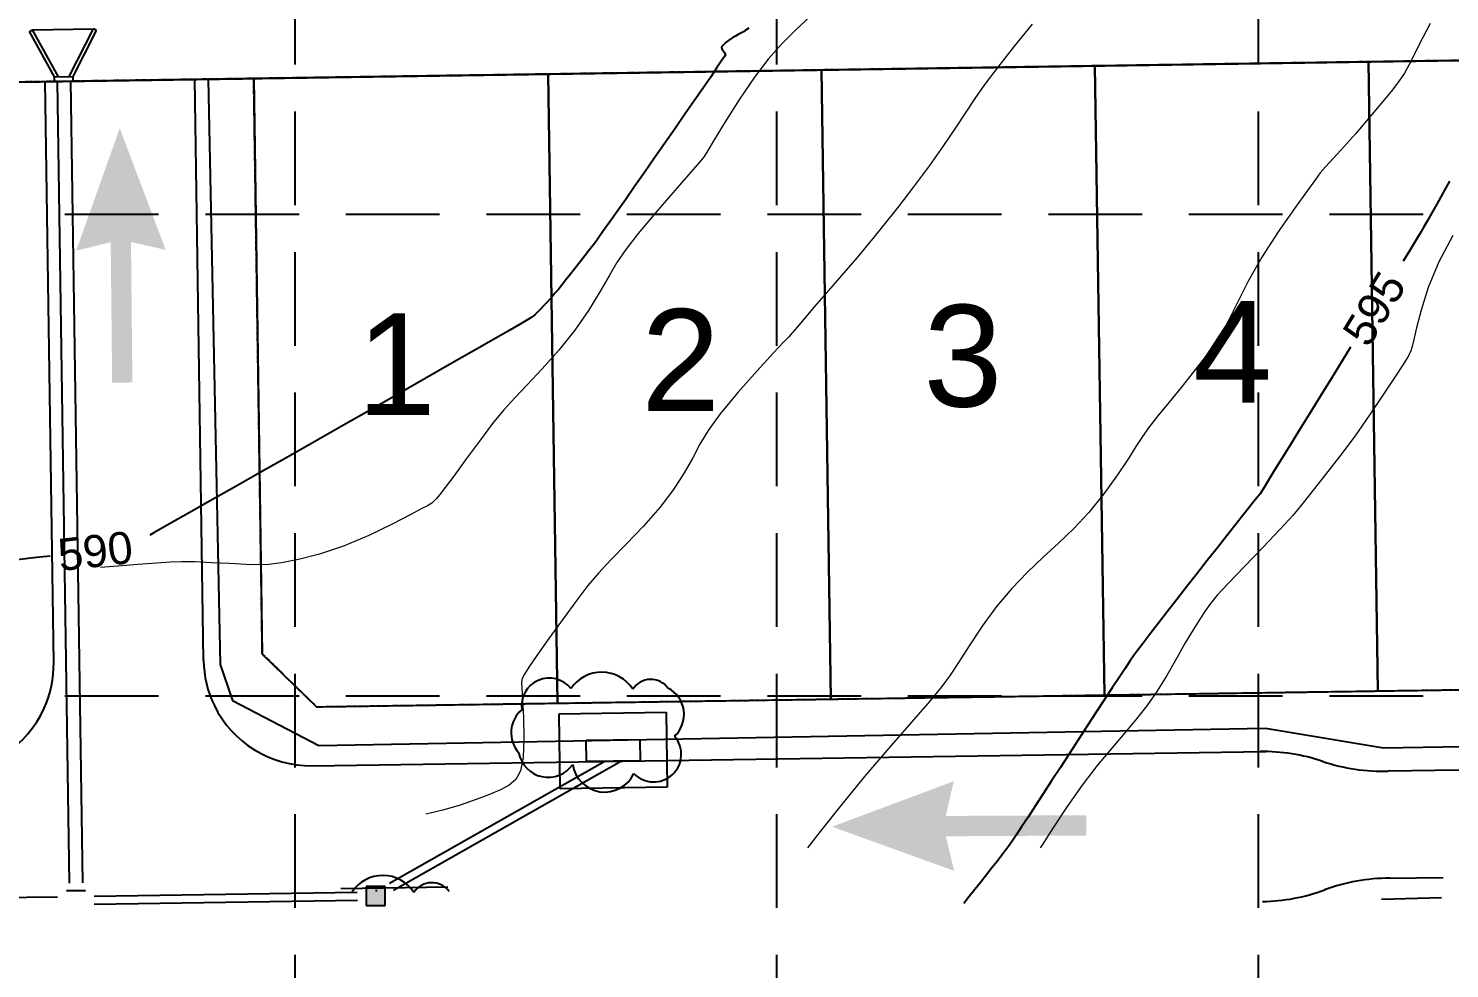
# Model space of a CAD drawing. Header units: inches. Extents: x 45655 to 51424, y 20024 to 23633.
# Drawn here: x 47949.4 to 48215, y 20517.2 to 20692.8 of the extents above; entities that cross this region are included whole.
import ezdxf
from ezdxf.enums import TextEntityAlignment as Align

# ---------------------------------------------------------------- set-up
doc = ezdxf.new("R2010")
doc.units = ezdxf.units.IN
doc.header["$MEASUREMENT"] = 0
for name, pattern in [('2148-1-1 FINAL PLAT$0$ROW05', [0.875, 0.625, -0.05, 0.05, -0.05, 0.05, -0.05]), ('HIDDEN', [0.375, 0.25, -0.125]), ('PHANTOM2', [1.25, 0.625, -0.125, 0.125, -0.125, 0.125, -0.125])]:
    doc.linetypes.add(name, pattern=pattern)
for name, color, linetype in [('2148-1-1 BASE$0$P-PAV-BOC', 4, 'Continuous'), ('2148-1-1 BASE$0$P-STORM-HEADWALL', 7, 'Continuous'), ('2148-1-1 BASE$0$P-STORM-INLET', 7, 'Continuous'), ('2148-1-1 BASE$0$P-STORM-PIPE', 1, 'Continuous'), ('2148-1-1 BASE$0$P-WATER-STUBOUT', 2, 'Continuous'), ('2148-1-1 BASE$0$XREF', 7, 'Continuous'), ('2148-1-1 Boundary Verification$0$X-BNDRY', 5, 'PHANTOM2'), ('2148-1-1 Boundary Verification$0$X-BNDRY-PHASE 1', 3, 'Continuous'), ('2148-1-1 FINAL PLAT$0$BPOLY', 20, 'Continuous'), ('2148-1-1 FINAL PLAT$0$P-PLAN-LOT LINE PH1', 1, 'Continuous'), ('2148-1-1 FINAL PLAT$0$P-PLAN-LOT NO-PH1', 1, 'Continuous'), ('2148-1-1 FINAL PLAT$0$P-PLAN-ROW-PH1', 7, '2148-1-1 FINAL PLAT$0$ROW05'), ('2148-1-1 TOPOGRAPHIC SURVEY$0$X-CONT-MJR', 14, 'Continuous'), ('EROSION BLANKET', 84, 'Continuous'), ('GRID', 254, 'HIDDEN'), ('INLET PROTECTION', 5, 'Continuous'), ('P-ERO-INLET PROTECTION', 5, 'Continuous'), ('P-ERO-SILT FENCE-PAVING', 6, 'Continuous'), ('P-FLOW ARROWS', 7, 'Continuous')]:
    doc.layers.add(name, color=color, linetype=linetype)
doc.layers.add('CTR', color=43, linetype='Continuous', lineweight=9)
doc.styles.get("Standard").update_dxf_attribs({"font": 'ARIAL.TTF'})

msp = doc.modelspace()

# ---------------------------------------------------------------- hatches: boundary and pattern name
at = {"layer": 'P-FLOW ARROWS'}
for points in [[(47965.08, 20626.65), (47964.81, 20652.88), (47958.36, 20651.3), (47966.5, 20674.17), (47975.08, 20651.46), (47968.6, 20652.92), (47968.86, 20626.69)], [(48147.09, 20542.08), (48120.86, 20541.93), (48122.41, 20535.48), (48099.58, 20543.72), (48122.33, 20552.2), (48120.84, 20545.73), (48147.07, 20545.87)]]:
    msp.add_hatch(color=7, dxfattribs=at).paths.add_polyline_path(points)

# ---------------------------------------------------------------- linework, layer by layer
at = {"color": 7}
for p, q in [((47960.09, 20531.72), (47956.55, 20531.72)), ((48012.55, 20532.55), (48012.55, 20529.01)), ((48016.08, 20532.55), (48012.55, 20532.55)), ((48016.08, 20529.01), (48016.08, 20532.55)), ((48012.55, 20529.01), (48016.08, 20529.01))]:
    msp.add_line(p, q, dxfattribs=at)
msp.add_solid([(48012.55, 20532.55), (48016.08, 20532.55), (48012.55, 20529.01), (48016.08, 20529.01)], dxfattribs=at)
at = {"layer": '2148-1-1 BASE$0$P-PAV-BOC', "color": 7}
for p, q in [((47954.16, 20574.39), (47952.54, 20682.88)), ((47982.16, 20574.81), (47980.54, 20683.3)), ((48002.45, 20555.11), (48180.62, 20557.76)), ((48313.48, 20555.74), (48203.49, 20554.1)), ((48203.79, 20534.1), (48213.79, 20534.25))]:
    msp.add_line(p, q, dxfattribs=at)
for centre, radius, start, end in [((47934.16, 20574.09), 20, 335.7027, 0.8533), ((48002.15, 20575.11), 20, 180.8533, 206.004), ((47934.16, 20574.09), 20, 270.8533, 335.7027), ((48002.15, 20575.11), 20, 206.004, 270.8533), ((48180.1, 20522.75), 35, 71.3808, 90.8533), ((48202.47, 20589.14), 35.06, 251.3892, 271.6815), ((48203.79, 20499.1), 35, 90, 110.3258), ((48179.48, 20564.75), 35, 270.8533, 290.3258)]:
    msp.add_arc(centre, radius, start, end, dxfattribs=at)
at = {"layer": '2148-1-1 BASE$0$P-STORM-HEADWALL', "color": 7}
for p, q in [((47949.62, 20692.25), (47950.21, 20692.57)), ((47954.28, 20683.79), (47949.62, 20692.25)), ((47950.21, 20692.57), (47961.59, 20692.74)), ((47955.03, 20683.8), (47950.21, 20692.57)), ((47957.03, 20683.83), (47961.59, 20692.74)), ((47957.78, 20683.84), (47962.18, 20692.43)), ((47962.18, 20692.43), (47961.59, 20692.74)), ((47954.28, 20683.79), (47957.78, 20683.84)), ((47954.29, 20682.91), (47954.28, 20683.79)), ((47954.29, 20682.91), (47957.79, 20682.96)), ((47957.79, 20682.96), (47957.78, 20683.84))]:
    msp.add_line(p, q, dxfattribs=at)
at = {"layer": '2148-1-1 BASE$0$P-STORM-INLET', "color": 7}
for p, q in [((48053.65, 20559.88), (48063.65, 20560.02)), ((48053.73, 20555.87), (48053.65, 20559.88)), ((48063.65, 20560.02), (48063.71, 20556.02)), ((48063.71, 20556.02), (48053.73, 20555.87))]:
    msp.add_line(p, q, dxfattribs=at)
at = {"layer": '2148-1-1 BASE$0$P-STORM-PIPE', "color": 7}
for p, q in [((47954.79, 20682.91), (47957.02, 20533.2)), ((47957.29, 20682.95), (47959.52, 20533.24)), ((48057.16, 20555.92), (48016.92, 20533.12)), ((48060.28, 20555.97), (48017.66, 20531.82)), ((47961.73, 20530.75), (48010.89, 20531.48)), ((48014.3, 20531.78), (48014.57, 20531.79)), ((47903.63, 20529.88), (47954.89, 20530.65)), ((47961.75, 20529.25), (48010.91, 20529.98))]:
    msp.add_line(p, q, dxfattribs=at)
at = {"layer": '2148-1-1 BASE$0$P-WATER-STUBOUT', "color": 7}
msp.add_line((47975.54, 20683.22), (47981.54, 20683.31), dxfattribs=at)
at = {"layer": '2148-1-1 BASE$0$XREF', "color": 7}
msp.add_line((47964.54, 20683.05), (47966.54, 20683.09), dxfattribs=at)
at = {"layer": '2148-1-1 Boundary Verification$0$X-BNDRY', "color": 7}
msp.add_line((47485.74, 20675.93), (50060.21, 20714.52), dxfattribs=at)
at = {"layer": '2148-1-1 Boundary Verification$0$X-BNDRY-PHASE 1', "color": 7}
msp.add_line((47496.16, 20676.08), (49384.49, 20704.21), dxfattribs=at)
at = {"layer": '2148-1-1 FINAL PLAT$0$BPOLY', "color": 7}
for p, q in [((48148.72, 20685.8), (48097.63, 20685.04)), ((48199.82, 20686.56), (48148.72, 20685.8)), ((48150.47, 20568.31), (48148.72, 20685.8)), ((48148.72, 20685.8), (48150.47, 20568.31)), ((48250.91, 20687.32), (48199.82, 20686.56)), ((48201.57, 20569.08), (48199.82, 20686.56)), ((48199.82, 20686.56), (48201.57, 20569.08)), ((48046.53, 20684.28), (47991.54, 20683.46)), ((47991.54, 20683.46), (47993.14, 20575.97)), ((48097.63, 20685.04), (48046.53, 20684.28)), ((48048.28, 20566.79), (48046.53, 20684.28)), ((48046.53, 20684.28), (48048.28, 20566.79)), ((48099.38, 20567.55), (48097.63, 20685.04)), ((48097.63, 20685.04), (48099.38, 20567.55)), ((47993.14, 20575.97), (48003.29, 20566.12)), ((48150.47, 20568.31), (48201.57, 20569.08)), ((48201.57, 20569.08), (48252.66, 20569.84)), ((48003.29, 20566.12), (48048.28, 20566.79)), ((48048.28, 20566.79), (48099.38, 20567.55)), ((48099.38, 20567.55), (48150.47, 20568.31))]:
    msp.add_line(p, q, dxfattribs=at)
at = {"layer": '2148-1-1 FINAL PLAT$0$P-PLAN-LOT LINE PH1', "color": 7}
for p, q in [((48150.47, 20568.31), (48148.72, 20685.8)), ((48201.57, 20569.08), (48199.82, 20686.56)), ((48048.28, 20566.79), (48046.53, 20684.28)), ((48099.38, 20567.55), (48097.63, 20685.04))]:
    msp.add_line(p, q, dxfattribs=at)
at = {"layer": '2148-1-1 FINAL PLAT$0$P-PLAN-ROW-PH1', "color": 7}
for p, q in [((47941.55, 20682.72), (47991.54, 20683.46)), ((47993.14, 20575.97), (47991.54, 20683.46)), ((48003.29, 20566.12), (48757.5, 20577.36)), ((47993.14, 20575.97), (48003.29, 20566.12))]:
    msp.add_line(p, q, dxfattribs=at)
at = {"layer": '2148-1-1 TOPOGRAPHIC SURVEY$0$X-CONT-MJR', "color": 7}
for p, q in [((48080.66, 20690.87, 590), (48080.26, 20690.58, 590)), ((48082.06, 20691.66, 590), (48081.54, 20691.39, 590)), ((48083.04, 20692.2, 590), (48082.57, 20691.93, 590)), ((48078.98, 20689.07, 590), (48079.08, 20688.87, 590)), ((48079.15, 20689.59, 590), (48079.02, 20689.41, 590)), ((48079.08, 20688.87, 590), (48079.3, 20688.58, 590)), ((48079.82, 20690.23, 590), (48079.41, 20689.86, 590)), ((48080.26, 20690.58, 590), (48079.82, 20690.23, 590)), ((48075.45, 20681.61, 590), (48073.85, 20679.31, 590)), ((48073.85, 20679.31, 590), (48072.11, 20676.79, 590)), ((48213.73, 20662.02, 595), (48212.6, 20659.99, 595)), ((48060.98, 20660.83, 590), (48059.41, 20658.6, 590)), ((48059.41, 20658.6, 590), (48058.04, 20656.66, 590)), ((48210.8, 20656.8, 595), (48210.19, 20655.73, 595)), ((48211.62, 20658.23, 595), (48210.8, 20656.8, 595)), ((48056.91, 20655.06, 590), (48056.07, 20653.88, 590)), ((48055.56, 20653.17, 590), (48054.94, 20652.35, 590)), ((48053.39, 20650.33, 590), (48052.51, 20649.2, 590)), ((48050.72, 20646.93, 590), (48049.86, 20645.85, 590)), ((48048.39, 20644.02, 590), (48047.82, 20643.34, 590)), ((48041.3, 20637.58, 590), (48038.96, 20636.23, 590)), ((48043.52, 20638.91, 590), (48042.85, 20638.5, 590)), ((48044.1, 20639.39, 590), (48043.52, 20638.91, 590)), ((48044.69, 20639.93, 590), (48044.1, 20639.39, 590)), ((48023.57, 20627.41, 590), (48018.69, 20624.63, 590)), ((48013.58, 20621.72, 590), (48008.33, 20618.73, 590)), ((48188.8, 20620.85, 595), (48186.93, 20617.82, 595)), ((48008.33, 20618.73, 590), (48003.05, 20615.73, 590)), ((48183.63, 20612.47, 595), (48182.27, 20610.28, 595)), ((48179.45, 20605.75, 595), (48179.31, 20605.59, 595)), ((48178.39, 20604.43, 595), (48177.48, 20603.29, 595)), ((48179.19, 20605.44, 595), (48178.97, 20605.17, 595)), ((48179.31, 20605.59, 595), (48179.19, 20605.44, 595)), ((47979.34, 20602.27, 590), (47975.8, 20600.26, 590)), ((47972.87, 20598.6, 590), (47972.1, 20598.16, 590)), ((47950.96, 20593.98, 590), (47947.33, 20593.57, 590)), ((48165.9, 20588.57, 595), (48164.03, 20586.16, 595)), ((48162.23, 20583.85, 595), (48160.55, 20581.69, 595)), ((48159.03, 20579.73, 595), (48157.73, 20578.02, 595)), ((48155.24, 20574.63, 595), (48154.33, 20573.28, 595)), ((48147.33, 20562.61, 595), (48145.65, 20560.03, 595)), ((48142.27, 20554.81, 595), (48140.62, 20552.27, 595)), ((48134.01, 20542.17, 595), (48133.23, 20541, 595)), ((48130.43, 20537.24, 595), (48129.47, 20536.01, 595)), ((48126.3, 20532, 595), (48125.23, 20530.66, 595)), ((48127.38, 20533.36, 595), (48126.3, 20532, 595))]:
    msp.add_line(p, q, dxfattribs=at)
at = {"layer": '2148-1-1 TOPOGRAPHIC SURVEY$0$X-CONT-MJR', "color": 7, "extrusion": (-0.540348, 0.841442, 0)}
msp.add_line((48081.06, 20691.13, 590), (48080.66, 20690.87, 590), dxfattribs=at)
at = {"layer": '2148-1-1 TOPOGRAPHIC SURVEY$0$X-CONT-MJR', "color": 7, "extrusion": (0.478444, -0.878118, 0)}
msp.add_line((48081.54, 20691.39, 590), (48081.06, 20691.13, 590), dxfattribs=at)
at = {"layer": '2148-1-1 TOPOGRAPHIC SURVEY$0$X-CONT-MJR', "color": 7, "extrusion": (0.464736, -0.885449, 0)}
msp.add_line((48082.57, 20691.93, 590), (48082.06, 20691.66, 590), dxfattribs=at)
at = {"layer": '2148-1-1 TOPOGRAPHIC SURVEY$0$X-CONT-MJR', "color": 7, "extrusion": (0.559213, -0.829024, 0)}
msp.add_line((48083.38, 20692.43, 590), (48083.04, 20692.2, 590), dxfattribs=at)
at = {"layer": '2148-1-1 TOPOGRAPHIC SURVEY$0$X-CONT-MJR', "color": 7, "extrusion": (0.568636, -0.822589, 0)}
msp.add_line((48084.03, 20692.88, 590), (48083.38, 20692.43, 590), dxfattribs=at)
at = {"layer": '2148-1-1 TOPOGRAPHIC SURVEY$0$X-CONT-MJR', "color": 7, "extrusion": (0.968133, -0.250436, 0)}
msp.add_line((48078.96, 20689.3, 590), (48078.95, 20689.26, 590), dxfattribs=at)
at = {"layer": '2148-1-1 TOPOGRAPHIC SURVEY$0$X-CONT-MJR', "color": 7, "extrusion": (0.998529, -0.054215, 0)}
msp.add_line((48078.95, 20689.26, 590), (48078.95, 20689.2, 590), dxfattribs=at)
at = {"layer": '2148-1-1 TOPOGRAPHIC SURVEY$0$X-CONT-MJR', "color": 7, "extrusion": (0.976135, 0.217163, 0)}
msp.add_line((48078.95, 20689.2, 590), (48078.98, 20689.07, 590), dxfattribs=at)
at = {"layer": '2148-1-1 TOPOGRAPHIC SURVEY$0$X-CONT-MJR', "color": 7, "extrusion": (0.901179, -0.433447, 0)}
msp.add_line((48079.02, 20689.41, 590), (48078.96, 20689.3, 590), dxfattribs=at)
at = {"layer": '2148-1-1 TOPOGRAPHIC SURVEY$0$X-CONT-MJR', "color": 7, "extrusion": (0.720823, -0.69312, 0)}
msp.add_line((48079.41, 20689.86, 590), (48079.15, 20689.59, 590), dxfattribs=at)
at = {"layer": '2148-1-1 TOPOGRAPHIC SURVEY$0$X-CONT-MJR', "color": 7, "extrusion": (0.810423, 0.585845, 0)}
msp.add_line((48079.3, 20688.58, 590), (48079.56, 20688.22, 590), dxfattribs=at)
at = {"layer": '2148-1-1 TOPOGRAPHIC SURVEY$0$X-CONT-MJR', "color": 7, "extrusion": (0.949733, 0.313061, 0)}
msp.add_line((48079.56, 20688.22, 590), (48079.67, 20687.88, 590), dxfattribs=at)
at = {"layer": '2148-1-1 TOPOGRAPHIC SURVEY$0$X-CONT-MJR', "color": 7, "extrusion": (0.82588, -0.563846, 0)}
msp.add_line((48078.01, 20685.36, 590), (48076.85, 20683.65, 590), dxfattribs=at)
at = {"layer": '2148-1-1 TOPOGRAPHIC SURVEY$0$X-CONT-MJR', "color": 7, "extrusion": (0.829009, -0.559235, 0)}
msp.add_line((48078.9, 20686.67, 590), (48078.01, 20685.36, 590), dxfattribs=at)
at = {"layer": '2148-1-1 TOPOGRAPHIC SURVEY$0$X-CONT-MJR', "color": 7, "extrusion": (0.835932, -0.548833, 0)}
msp.add_line((48079.47, 20687.54, 590), (48078.9, 20686.67, 590), dxfattribs=at)
at = {"layer": '2148-1-1 TOPOGRAPHIC SURVEY$0$X-CONT-MJR', "color": 7, "extrusion": (0.864972, -0.501819, 0)}
msp.add_line((48079.67, 20687.88, 590), (48079.47, 20687.54, 590), dxfattribs=at)
at = {"layer": '2148-1-1 TOPOGRAPHIC SURVEY$0$X-CONT-MJR', "color": 7, "extrusion": (0.824076, -0.56648, 0)}
msp.add_line((48076.85, 20683.65, 590), (48075.45, 20681.61, 590), dxfattribs=at)
at = {"layer": '2148-1-1 TOPOGRAPHIC SURVEY$0$X-CONT-MJR', "color": 7, "extrusion": (0.82134, -0.570438, 0)}
msp.add_line((48072.11, 20676.79, 590), (48070.27, 20674.13, 590), dxfattribs=at)
at = {"layer": '2148-1-1 TOPOGRAPHIC SURVEY$0$X-CONT-MJR', "color": 7, "extrusion": (0.82078, -0.571245, 0)}
msp.add_line((48070.27, 20674.13, 590), (48068.36, 20671.39, 590), dxfattribs=at)
at = {"layer": '2148-1-1 TOPOGRAPHIC SURVEY$0$X-CONT-MJR', "color": 7, "extrusion": (0.820286, -0.571954, 0)}
msp.add_line((48068.36, 20671.39, 590), (48066.43, 20668.63, 590), dxfattribs=at)
at = {"layer": '2148-1-1 TOPOGRAPHIC SURVEY$0$X-CONT-MJR', "color": 7, "extrusion": (0.819824, -0.572616, 0)}
msp.add_line((48066.43, 20668.63, 590), (48064.53, 20665.91, 590), dxfattribs=at)
at = {"layer": '2148-1-1 TOPOGRAPHIC SURVEY$0$X-CONT-MJR', "color": 7, "extrusion": (0.819362, -0.573277, 0)}
msp.add_line((48064.53, 20665.91, 590), (48062.7, 20663.29, 590), dxfattribs=at)
at = {"layer": '2148-1-1 TOPOGRAPHIC SURVEY$0$X-CONT-MJR', "color": 7, "extrusion": (0.874322, -0.485346, 0)}
msp.add_line((48214.97, 20664.26, 595), (48213.73, 20662.02, 595), dxfattribs=at)
at = {"layer": '2148-1-1 TOPOGRAPHIC SURVEY$0$X-CONT-MJR', "color": 7, "extrusion": (0.818866, -0.573985, 0)}
msp.add_line((48062.7, 20663.29, 590), (48060.98, 20660.83, 590), dxfattribs=at)
at = {"layer": '2148-1-1 TOPOGRAPHIC SURVEY$0$X-CONT-MJR', "color": 7, "extrusion": (0.872367, -0.488852, 0)}
msp.add_line((48212.6, 20659.99, 595), (48211.62, 20658.23, 595), dxfattribs=at)
at = {"layer": '2148-1-1 TOPOGRAPHIC SURVEY$0$X-CONT-MJR', "color": 7, "extrusion": (0.816449, -0.577417, 0)}
msp.add_line((48058.04, 20656.66, 590), (48056.91, 20655.06, 590), dxfattribs=at)
at = {"layer": '2148-1-1 TOPOGRAPHIC SURVEY$0$X-CONT-MJR', "color": 7, "extrusion": (0.809878, -0.586599, 0)}
msp.add_line((48056.07, 20653.88, 590), (48055.56, 20653.17, 590), dxfattribs=at)
at = {"layer": '2148-1-1 TOPOGRAPHIC SURVEY$0$X-CONT-MJR', "color": 7, "extrusion": (0.856102, -0.516807, 0)}
msp.add_line((48209.62, 20654.77, 595), (48208.75, 20653.33, 595), dxfattribs=at)
at = {"layer": '2148-1-1 TOPOGRAPHIC SURVEY$0$X-CONT-MJR', "color": 7, "extrusion": (0.85961, -0.51095, 0)}
msp.add_line((48210.19, 20655.73, 595), (48209.62, 20654.77, 595), dxfattribs=at)
at = {"layer": '2148-1-1 TOPOGRAPHIC SURVEY$0$X-CONT-MJR', "color": 7, "extrusion": (0.791471, -0.611206, 0)}
msp.add_line((48054.21, 20651.39, 590), (48053.39, 20650.33, 590), dxfattribs=at)
at = {"layer": '2148-1-1 TOPOGRAPHIC SURVEY$0$X-CONT-MJR', "color": 7, "extrusion": (0.794893, -0.606749, 0)}
msp.add_line((48054.94, 20652.35, 590), (48054.21, 20651.39, 590), dxfattribs=at)
at = {"layer": '2148-1-1 TOPOGRAPHIC SURVEY$0$X-CONT-MJR', "color": 7, "extrusion": (0.853551, -0.521009, 0)}
msp.add_line((48207.61, 20651.45, 595), (48206.33, 20649.36, 595), dxfattribs=at)
at = {"layer": '2148-1-1 TOPOGRAPHIC SURVEY$0$X-CONT-MJR', "color": 7, "extrusion": (0.854484, -0.519478, 0)}
msp.add_line((48208.75, 20653.33, 595), (48207.61, 20651.45, 595), dxfattribs=at)
at = {"layer": '2148-1-1 TOPOGRAPHIC SURVEY$0$X-CONT-MJR', "color": 7, "extrusion": (0.786578, -0.61749, 0)}
msp.add_line((48052.51, 20649.2, 590), (48051.61, 20648.06, 590), dxfattribs=at)
at = {"layer": '2148-1-1 TOPOGRAPHIC SURVEY$0$X-CONT-MJR', "color": 7, "extrusion": (0.779675, -0.626184, 0)}
msp.add_line((48049.86, 20645.85, 590), (48049.08, 20644.87, 590), dxfattribs=at)
at = {"layer": '2148-1-1 TOPOGRAPHIC SURVEY$0$X-CONT-MJR', "color": 7, "extrusion": (0.784459, -0.620181, 0)}
msp.add_line((48051.61, 20648.06, 590), (48050.72, 20646.93, 590), dxfattribs=at)
at = {"layer": '2148-1-1 TOPOGRAPHIC SURVEY$0$X-CONT-MJR', "color": 7, "extrusion": (0.749806, -0.661657, 0)}
msp.add_line((48047.42, 20642.87, 590), (48046.92, 20642.3, 590), dxfattribs=at)
at = {"layer": '2148-1-1 TOPOGRAPHIC SURVEY$0$X-CONT-MJR', "color": 7, "extrusion": (0.760441, -0.649407, 0)}
msp.add_line((48047.82, 20643.34, 590), (48047.42, 20642.87, 590), dxfattribs=at)
at = {"layer": '2148-1-1 TOPOGRAPHIC SURVEY$0$X-CONT-MJR', "color": 7, "extrusion": (0.776266, -0.630405, 0)}
msp.add_line((48049.08, 20644.87, 590), (48048.39, 20644.02, 590), dxfattribs=at)
at = {"layer": '2148-1-1 TOPOGRAPHIC SURVEY$0$X-CONT-MJR', "color": 7, "extrusion": (0.704271, -0.709932, 0)}
msp.add_line((48045.26, 20640.5, 590), (48044.69, 20639.93, 590), dxfattribs=at)
at = {"layer": '2148-1-1 TOPOGRAPHIC SURVEY$0$X-CONT-MJR', "color": 7, "extrusion": (0.724528, -0.689245, 0)}
msp.add_line((48045.83, 20641.1, 590), (48045.26, 20640.5, 590), dxfattribs=at)
at = {"layer": '2148-1-1 TOPOGRAPHIC SURVEY$0$X-CONT-MJR', "color": 7, "extrusion": (0.738311, -0.674461, 0)}
msp.add_line((48046.39, 20641.7, 590), (48045.83, 20641.1, 590), dxfattribs=at)
at = {"layer": '2148-1-1 TOPOGRAPHIC SURVEY$0$X-CONT-MJR', "color": 7, "extrusion": (0.74664, -0.665229, 0)}
msp.add_line((48046.92, 20642.3, 590), (48046.39, 20641.7, 590), dxfattribs=at)
at = {"layer": '2148-1-1 TOPOGRAPHIC SURVEY$0$X-CONT-MJR', "color": 7, "extrusion": (0.507229, -0.861811, 0)}
msp.add_line((48042.85, 20638.5, 590), (48041.3, 20637.58, 590), dxfattribs=at)
at = {"layer": '2148-1-1 TOPOGRAPHIC SURVEY$0$X-CONT-MJR', "color": 7, "extrusion": (0.498947, -0.866633, 0)}
msp.add_line((48038.96, 20636.23, 590), (48035.92, 20634.48, 590), dxfattribs=at)
at = {"layer": '2148-1-1 TOPOGRAPHIC SURVEY$0$X-CONT-MJR', "color": 7, "extrusion": (0.496457, -0.868061, 0)}
msp.add_line((48032.28, 20632.39, 590), (48028.13, 20630.02, 590), dxfattribs=at)
at = {"layer": '2148-1-1 TOPOGRAPHIC SURVEY$0$X-CONT-MJR', "color": 7, "extrusion": (0.497438, -0.867499, 0)}
msp.add_line((48035.92, 20634.48, 590), (48032.28, 20632.39, 590), dxfattribs=at)
at = {"layer": '2148-1-1 TOPOGRAPHIC SURVEY$0$X-CONT-MJR', "color": 7, "extrusion": (0.851583, -0.52422, 0)}
msp.add_line((48196.45, 20633.26, 595), (48194.9, 20630.75, 595), dxfattribs=at)
at = {"layer": '2148-1-1 TOPOGRAPHIC SURVEY$0$X-CONT-MJR', "color": 7, "extrusion": (0.495768, -0.868455, 0)}
msp.add_line((48028.13, 20630.02, 590), (48023.57, 20627.41, 590), dxfattribs=at)
at = {"layer": '2148-1-1 TOPOGRAPHIC SURVEY$0$X-CONT-MJR', "color": 7, "extrusion": (0.851443, -0.524448, 0)}
msp.add_line((48194.9, 20630.75, 595), (48192.82, 20627.37, 595), dxfattribs=at)
at = {"layer": '2148-1-1 TOPOGRAPHIC SURVEY$0$X-CONT-MJR', "color": 7, "extrusion": (0.85132, -0.524646, 0)}
msp.add_line((48192.82, 20627.37, 595), (48190.78, 20624.06, 595), dxfattribs=at)
at = {"layer": '2148-1-1 TOPOGRAPHIC SURVEY$0$X-CONT-MJR', "color": 7, "extrusion": (0.494864, -0.86897, 0)}
msp.add_line((48018.69, 20624.63, 590), (48013.58, 20621.72, 590), dxfattribs=at)
at = {"layer": '2148-1-1 TOPOGRAPHIC SURVEY$0$X-CONT-MJR', "color": 7, "extrusion": (0.851211, -0.524823, 0)}
msp.add_line((48190.78, 20624.06, 595), (48188.8, 20620.85, 595), dxfattribs=at)
at = {"layer": '2148-1-1 TOPOGRAPHIC SURVEY$0$X-CONT-MJR', "color": 7, "extrusion": (0.851013, -0.525145, 0)}
msp.add_line((48186.93, 20617.82, 595), (48185.2, 20615.01, 595), dxfattribs=at)
at = {"layer": '2148-1-1 TOPOGRAPHIC SURVEY$0$X-CONT-MJR', "color": 7, "extrusion": (0.494085, -0.869413, 0)}
msp.add_line((48003.05, 20615.73, 590), (47997.82, 20612.76, 590), dxfattribs=at)
at = {"layer": '2148-1-1 TOPOGRAPHIC SURVEY$0$X-CONT-MJR', "color": 7, "extrusion": (0.850914, -0.525304, 0)}
msp.add_line((48185.2, 20615.01, 595), (48183.63, 20612.47, 595), dxfattribs=at)
at = {"layer": '2148-1-1 TOPOGRAPHIC SURVEY$0$X-CONT-MJR', "color": 7, "extrusion": (0.493907, -0.869515, 0)}
msp.add_line((47997.82, 20612.76, 590), (47992.75, 20609.88, 590), dxfattribs=at)
at = {"layer": '2148-1-1 TOPOGRAPHIC SURVEY$0$X-CONT-MJR', "color": 7, "extrusion": (-0.493754, 0.869601, 0)}
msp.add_line((47992.75, 20609.88, 590), (47987.91, 20607.13, 590), dxfattribs=at)
at = {"layer": '2148-1-1 TOPOGRAPHIC SURVEY$0$X-CONT-MJR', "color": 7, "extrusion": (0.850483, -0.526003, 0)}
msp.add_line((48181.16, 20608.47, 595), (48180.31, 20607.1, 595), dxfattribs=at)
at = {"layer": '2148-1-1 TOPOGRAPHIC SURVEY$0$X-CONT-MJR', "color": 7, "extrusion": (0.850675, -0.525692, 0)}
msp.add_line((48182.27, 20610.28, 595), (48181.16, 20608.47, 595), dxfattribs=at)
at = {"layer": '2148-1-1 TOPOGRAPHIC SURVEY$0$X-CONT-MJR', "color": 7, "extrusion": (0.493622, -0.869677, 0)}
msp.add_line((47987.91, 20607.13, 590), (47983.41, 20604.58, 590), dxfattribs=at)
at = {"layer": '2148-1-1 TOPOGRAPHIC SURVEY$0$X-CONT-MJR', "color": 7, "extrusion": (0.788256, -0.615347, 0)}
msp.add_line((48179.57, 20605.91, 595), (48179.45, 20605.75, 595), dxfattribs=at)
at = {"layer": '2148-1-1 TOPOGRAPHIC SURVEY$0$X-CONT-MJR', "color": 7, "extrusion": (0.848436, -0.529298, 0)}
msp.add_line((48179.77, 20606.23, 595), (48179.57, 20605.91, 595), dxfattribs=at)
at = {"layer": '2148-1-1 TOPOGRAPHIC SURVEY$0$X-CONT-MJR', "color": 7, "extrusion": (0.850101, -0.52662, 0)}
msp.add_line((48180.31, 20607.1, 595), (48179.77, 20606.23, 595), dxfattribs=at)
at = {"layer": '2148-1-1 TOPOGRAPHIC SURVEY$0$X-CONT-MJR', "color": 7, "extrusion": (0.493506, -0.869742, 0)}
msp.add_line((47983.41, 20604.58, 590), (47979.34, 20602.27, 590), dxfattribs=at)
at = {"layer": '2148-1-1 TOPOGRAPHIC SURVEY$0$X-CONT-MJR', "color": 7, "extrusion": (0.784822, -0.619721, 0)}
msp.add_line((48177.48, 20603.29, 595), (48176.3, 20601.79, 595), dxfattribs=at)
at = {"layer": '2148-1-1 TOPOGRAPHIC SURVEY$0$X-CONT-MJR', "color": 7, "extrusion": (0.784337, -0.620336, 0)}
msp.add_line((48178.97, 20605.17, 595), (48178.39, 20604.43, 595), dxfattribs=at)
at = {"layer": '2148-1-1 TOPOGRAPHIC SURVEY$0$X-CONT-MJR', "color": 7, "extrusion": (0.785087, -0.619385, 0)}
msp.add_line((48176.3, 20601.79, 595), (48174.89, 20600.01, 595), dxfattribs=at)
at = {"layer": '2148-1-1 TOPOGRAPHIC SURVEY$0$X-CONT-MJR', "color": 7, "extrusion": (-0.493309, 0.869854, 0)}
msp.add_line((47975.8, 20600.26, 590), (47972.87, 20598.6, 590), dxfattribs=at)
at = {"layer": '2148-1-1 TOPOGRAPHIC SURVEY$0$X-CONT-MJR', "color": 7, "extrusion": (0.785732, -0.618568, 0)}
msp.add_line((48173.29, 20597.98, 595), (48171.55, 20595.76, 595), dxfattribs=at)
at = {"layer": '2148-1-1 TOPOGRAPHIC SURVEY$0$X-CONT-MJR', "color": 7, "extrusion": (0.785387, -0.619005, 0)}
msp.add_line((48174.89, 20600.01, 595), (48173.29, 20597.98, 595), dxfattribs=at)
at = {"layer": '2148-1-1 TOPOGRAPHIC SURVEY$0$X-CONT-MJR', "color": 7, "extrusion": (0.786136, -0.618054, 0)}
msp.add_line((48171.55, 20595.76, 595), (48169.71, 20593.42, 595), dxfattribs=at)
at = {"layer": '2148-1-1 TOPOGRAPHIC SURVEY$0$X-CONT-MJR', "color": 7, "extrusion": (0.112145, -0.993692, 0)}
msp.add_line((47953.49, 20594.27, 590), (47950.96, 20593.98, 590), dxfattribs=at)
at = {"layer": '2148-1-1 TOPOGRAPHIC SURVEY$0$X-CONT-MJR', "color": 7, "extrusion": (0.786618, -0.617441, 0)}
msp.add_line((48169.71, 20593.42, 595), (48167.81, 20591, 595), dxfattribs=at)
at = {"layer": '2148-1-1 TOPOGRAPHIC SURVEY$0$X-CONT-MJR', "color": 7, "extrusion": (0.787202, -0.616695, 0)}
msp.add_line((48167.81, 20591, 595), (48165.9, 20588.57, 595), dxfattribs=at)
at = {"layer": '2148-1-1 TOPOGRAPHIC SURVEY$0$X-CONT-MJR', "color": 7, "extrusion": (0.788854, -0.61458, 0)}
msp.add_line((48164.03, 20586.16, 595), (48162.23, 20583.85, 595), dxfattribs=at)
at = {"layer": '2148-1-1 TOPOGRAPHIC SURVEY$0$X-CONT-MJR', "color": 7, "extrusion": (0.791766, -0.610824, 0)}
msp.add_line((48160.55, 20581.69, 595), (48159.03, 20579.73, 595), dxfattribs=at)
at = {"layer": '2148-1-1 TOPOGRAPHIC SURVEY$0$X-CONT-MJR', "color": 7, "extrusion": (0.805904, -0.592046, 0)}
msp.add_line((48156.68, 20576.63, 595), (48155.93, 20575.61, 595), dxfattribs=at)
at = {"layer": '2148-1-1 TOPOGRAPHIC SURVEY$0$X-CONT-MJR', "color": 7, "extrusion": (0.798278, -0.602289, 0)}
msp.add_line((48157.73, 20578.02, 595), (48156.68, 20576.63, 595), dxfattribs=at)
at = {"layer": '2148-1-1 TOPOGRAPHIC SURVEY$0$X-CONT-MJR', "color": 7, "extrusion": (0.820353, -0.571858, 0)}
msp.add_line((48155.93, 20575.61, 595), (48155.24, 20574.63, 595), dxfattribs=at)
at = {"layer": '2148-1-1 TOPOGRAPHIC SURVEY$0$X-CONT-MJR', "color": 7, "extrusion": (0.834678, -0.550738, 0)}
msp.add_line((48153.21, 20571.6, 595), (48151.92, 20569.64, 595), dxfattribs=at)
at = {"layer": '2148-1-1 TOPOGRAPHIC SURVEY$0$X-CONT-MJR', "color": 7, "extrusion": (0.832271, -0.554369, 0)}
msp.add_line((48154.33, 20573.28, 595), (48153.21, 20571.6, 595), dxfattribs=at)
at = {"layer": '2148-1-1 TOPOGRAPHIC SURVEY$0$X-CONT-MJR', "color": 7, "extrusion": (0.836236, -0.548369, 0)}
msp.add_line((48151.92, 20569.64, 595), (48150.49, 20567.46, 595), dxfattribs=at)
at = {"layer": '2148-1-1 TOPOGRAPHIC SURVEY$0$X-CONT-MJR', "color": 7, "extrusion": (0.837288, -0.546763, 0)}
msp.add_line((48150.49, 20567.46, 595), (48148.95, 20565.1, 595), dxfattribs=at)
at = {"layer": '2148-1-1 TOPOGRAPHIC SURVEY$0$X-CONT-MJR', "color": 7, "extrusion": (0.838004, -0.545665, 0)}
msp.add_line((48148.95, 20565.1, 595), (48147.33, 20562.61, 595), dxfattribs=at)
at = {"layer": '2148-1-1 TOPOGRAPHIC SURVEY$0$X-CONT-MJR', "color": 7, "extrusion": (0.838754, -0.54451, 0)}
msp.add_line((48145.65, 20560.03, 595), (48143.95, 20557.41, 595), dxfattribs=at)
at = {"layer": '2148-1-1 TOPOGRAPHIC SURVEY$0$X-CONT-MJR', "color": 7, "extrusion": (0.838862, -0.544344, 0)}
msp.add_line((48143.95, 20557.41, 595), (48142.27, 20554.81, 595), dxfattribs=at)
at = {"layer": '2148-1-1 TOPOGRAPHIC SURVEY$0$X-CONT-MJR', "color": 7, "extrusion": (0.838561, -0.544808, 0)}
msp.add_line((48140.62, 20552.27, 595), (48139.04, 20549.84, 595), dxfattribs=at)
at = {"layer": '2148-1-1 TOPOGRAPHIC SURVEY$0$X-CONT-MJR', "color": 7, "extrusion": (0.837319, -0.546714, 0)}
msp.add_line((48137.56, 20547.57, 595), (48136.21, 20545.5, 595), dxfattribs=at)
at = {"layer": '2148-1-1 TOPOGRAPHIC SURVEY$0$X-CONT-MJR', "color": 7, "extrusion": (0.838094, -0.545525, 0)}
msp.add_line((48139.04, 20549.84, 595), (48137.56, 20547.57, 595), dxfattribs=at)
at = {"layer": '2148-1-1 TOPOGRAPHIC SURVEY$0$X-CONT-MJR', "color": 7, "extrusion": (0.836069, -0.548624, 0)}
msp.add_line((48136.21, 20545.5, 595), (48135.01, 20543.68, 595), dxfattribs=at)
at = {"layer": '2148-1-1 TOPOGRAPHIC SURVEY$0$X-CONT-MJR', "color": 7, "extrusion": (0.833985, -0.551787, 0)}
msp.add_line((48135.01, 20543.68, 595), (48134.01, 20542.17, 595), dxfattribs=at)
at = {"layer": '2148-1-1 TOPOGRAPHIC SURVEY$0$X-CONT-MJR', "color": 7, "extrusion": (0.7974, -0.603451, 0)}
msp.add_line((48132.07, 20539.39, 595), (48131.31, 20538.38, 595), dxfattribs=at)
at = {"layer": '2148-1-1 TOPOGRAPHIC SURVEY$0$X-CONT-MJR', "color": 7, "extrusion": (0.805594, -0.592468, 0)}
msp.add_line((48132.7, 20540.24, 595), (48132.07, 20539.39, 595), dxfattribs=at)
at = {"layer": '2148-1-1 TOPOGRAPHIC SURVEY$0$X-CONT-MJR', "color": 7, "extrusion": (0.821476, -0.570242, 0)}
msp.add_line((48133.23, 20541, 595), (48132.7, 20540.24, 595), dxfattribs=at)
at = {"layer": '2148-1-1 TOPOGRAPHIC SURVEY$0$X-CONT-MJR', "color": 7, "extrusion": (0.79212, -0.610366, 0)}
msp.add_line((48131.31, 20538.38, 595), (48130.43, 20537.24, 595), dxfattribs=at)
at = {"layer": '2148-1-1 TOPOGRAPHIC SURVEY$0$X-CONT-MJR', "color": 7, "extrusion": (0.783911, -0.620873, 0)}
msp.add_line((48128.45, 20534.71, 595), (48127.38, 20533.36, 595), dxfattribs=at)
at = {"layer": '2148-1-1 TOPOGRAPHIC SURVEY$0$X-CONT-MJR', "color": 7, "extrusion": (0.785848, -0.61842, 0)}
msp.add_line((48129.47, 20536.01, 595), (48128.45, 20534.71, 595), dxfattribs=at)
at = {"layer": '2148-1-1 TOPOGRAPHIC SURVEY$0$X-CONT-MJR', "color": 7, "extrusion": (0.780738, -0.624858, 0)}
msp.add_line((48125.23, 20530.66, 595), (48124.19, 20529.37, 595), dxfattribs=at)
at = {"layer": 'CTR'}
for points, elevation in [([(48095.65, 20695.14), (48092.77, 20692.49), (48090.15, 20689.9), (48087.65, 20687.09), (48085.07, 20683.71), (48082.29, 20679.58), (48079.64, 20675.38), (48077.58, 20671.98), (48076.38, 20670.02), (48075.86, 20669.18), (48075.69, 20668.91), (48075.51, 20668.67), (48074.84, 20667.86), (48073.18, 20665.94), (48070.22, 20662.55), (48066.66, 20658.41), (48063.38, 20654.49), (48061.06, 20651.51), (48059.4, 20649.09), (48057.93, 20646.62), (48056.2, 20643.6), (48054.09, 20640.13), (48051.53, 20636.43), (48048.54, 20632.74), (48045.44, 20629.26), (48042.6, 20626.26), (48040.3, 20623.85), (48038.29, 20621.6), (48036.16, 20619.01), (48033.69, 20615.75), (48031.13, 20612.26), (48028.91, 20609.2), (48027.33, 20607.08), (48026.28, 20605.77), (48025.61, 20604.98), (48025.16, 20604.49), (48024.81, 20604.16), (48024.48, 20603.93), (48024, 20603.66), (48022.97, 20603.13), (48020.87, 20602.03), (48017.41, 20600.25), (48013.02, 20598.1), (48008.31, 20596.1), (48003.83, 20594.6), (47999.89, 20593.61), (47996.71, 20593.01), (47994.38, 20592.7), (47992.39, 20592.62), (47990.09, 20592.7), (47987.02, 20592.86), (47983.62, 20593.03), (47980.52, 20593.17), (47978.12, 20593.22), (47975.96, 20593.15), (47973.37, 20592.96), (47969.91, 20592.68), (47966.14, 20592.36), (47962.9, 20592.12)], 592), ([(48136.98, 20693.61), (48133.69, 20689.53), (48130.55, 20685.57), (48128.15, 20682.39), (48126.28, 20679.75), (48124.57, 20677.17), (48122.66, 20674.25), (48120.42, 20670.94), (48117.8, 20667.22), (48114.8, 20663.2), (48111.79, 20659.33), (48109.26, 20656.12), (48107.49, 20653.89), (48106.03, 20652.12), (48104.27, 20650.05), (48101.78, 20647.17), (48098.93, 20643.88), (48096.31, 20640.86), (48094.37, 20638.57), (48093.05, 20637.01), (48092.17, 20636), (48091.5, 20635.24), (48090.53, 20634.2), (48088.67, 20632.2), (48085.6, 20628.86), (48081.97, 20624.79), (48078.69, 20620.86), (48076.43, 20617.73), (48074.91, 20615.15), (48073.58, 20612.64), (48071.98, 20609.82), (48069.96, 20606.69), (48067.41, 20603.32), (48064.35, 20599.85), (48061.13, 20596.5), (48058.23, 20593.54), (48055.95, 20591.09), (48053.99, 20588.76), (48051.88, 20586.02), (48049.32, 20582.56), (48046.66, 20578.89), (48044.4, 20575.7), (48042.92, 20573.54), (48042.1, 20572.23), (48041.72, 20571.41), (48041.58, 20570.7), (48041.6, 20569.58), (48041.73, 20567.48), (48041.91, 20564.13), (48042, 20560.19), (48041.86, 20556.62), (48041.36, 20554.13), (48040.49, 20552.55), (48039.24, 20551.49), (48037.63, 20550.6), (48035.6, 20549.73), (48033.08, 20548.8), (48030.09, 20547.77), (48026.86, 20546.8), (48023.71, 20546.09)], 594), ([(48211.33, 20693.72), (48209.31, 20689.78), (48207.76, 20686.64), (48206.57, 20684.47), (48205.44, 20682.83), (48204.04, 20681.06), (48202.12, 20678.72), (48199.83, 20675.97), (48197.44, 20673.19), (48195.19, 20670.67), (48193.26, 20668.55), (48191.79, 20666.95), (48190.82, 20665.83), (48189.9, 20664.62), (48188.42, 20662.57), (48185.97, 20659.19), (48182.94, 20654.83), (48179.9, 20650.09), (48177.3, 20645.48), (48175.21, 20641.39), (48173.62, 20638.14), (48172.44, 20635.92), (48171.42, 20634.29), (48170.27, 20632.71), (48168.75, 20630.72), (48166.89, 20628.34), (48164.81, 20625.72), (48162.59, 20623.01), (48160.49, 20620.43), (48158.74, 20618.19), (48157.49, 20616.42), (48156.38, 20614.7), (48154.98, 20612.49), (48152.93, 20609.44), (48150.37, 20605.92), (48147.59, 20602.43), (48144.75, 20599.39), (48141.91, 20596.67), (48139.04, 20594.04), (48136.12, 20591.26), (48133.19, 20588.23), (48130.34, 20584.86), (48127.63, 20581.15), (48125.21, 20577.49), (48123.22, 20574.36), (48121.69, 20572.02), (48120.1, 20569.88), (48117.83, 20567.16), (48114.42, 20563.24), (48110.2, 20558.41), (48105.66, 20553.1), (48101.3, 20547.76), (48097.38, 20542.82), (48095, 20539.76)], 596), ([(48215.56, 20654.15), (48212.97, 20649.24), (48210.99, 20644.45), (48209.64, 20640.21), (48208.79, 20636.89), (48208.3, 20634.72), (48207.99, 20633.39), (48207.66, 20632.42), (48207.11, 20631.36), (48206.18, 20629.87), (48204.73, 20627.65), (48202.65, 20624.48), (48200.09, 20620.69), (48197.31, 20616.71), (48194.47, 20612.92), (48191.81, 20609.49), (48189.49, 20606.58), (48187.6, 20604.19), (48185.73, 20601.93), (48183.34, 20599.27), (48180.11, 20595.89), (48176.6, 20592.28), (48173.58, 20589.14), (48171.57, 20586.95), (48170.33, 20585.42), (48169.38, 20584.07), (48168.31, 20582.48), (48167.05, 20580.52), (48165.58, 20578.07), (48163.92, 20575.14), (48162.12, 20571.98), (48160.27, 20568.96), (48158.42, 20566.3), (48156.47, 20563.84), (48154.31, 20561.28), (48151.85, 20558.41), (48149.15, 20555.13), (48146.32, 20551.47), (48143.52, 20547.48), (48140.95, 20543.61), (48138.9, 20540.4), (48138.5, 20539.76)], 598)]:
    msp.add_lwpolyline(points, dxfattribs=dict(at, elevation=elevation))
at = {"layer": 'EROSION BLANKET', "color": 7, "ltscale": 500}
for p, q in [((47983.04, 20683.32), (47985.29, 20574.04)), ((47985.29, 20574.04), (47987.55, 20567.27)), ((47987.55, 20567.27), (48003.68, 20558.89)), ((48003.68, 20558.89), (48180.56, 20562.13)), ((48180.56, 20562.13), (48202.62, 20558.46)), ((48202.62, 20558.46), (48312.88, 20560.37)), ((48202.28, 20530.21), (48213.48, 20530.52))]:
    msp.add_line(p, q, dxfattribs=at)
at = {"layer": 'GRID', "linetype": 'HIDDEN', "ltscale": 70}
for p, q in [((47999.24, 23538.55), (47999.24, 20388.15)), ((48089.24, 23538.55), (48089.24, 20388.15)), ((48179.24, 23538.55), (48179.24, 20388.15)), ((45751.26, 20658.15), (51331.26, 20658.15)), ((45751.26, 20568.15), (51331.26, 20568.15))]:
    msp.add_line(p, q, dxfattribs=at)
at = {"layer": 'INLET PROTECTION', "color": 7, "ltscale": 100}
for p, q in [((48050.79, 20569.51), (48050.79, 20569.51)), ((48050.79, 20569.51), (48050.79, 20569.51)), ((48009.9, 20531.54), (48009.9, 20531.54)), ((48009.9, 20531.54), (48009.9, 20531.54))]:
    msp.add_line(p, q, dxfattribs=at)
for centre, radius, start, end in [((48046.74, 20566.3), 5.17, 38.348, 188.0402), ((48056.55, 20565.67), 6.92, 32.8103, 146.3333), ((48065.71, 20567.22), 4.01, 36.6649, 146.6649), ((48066.39, 20564.68), 5.55, 312.788, 62.788), ((48045.32, 20561.27), 5.68, 130.723, 221.4391), ((48066.27, 20557.23), 5.15, 223.8153, 40.9898), ((48046.56, 20558.54), 5.59, 190.5535, 325.0333), ((48057.1, 20556.21), 6.02, 188.3137, 335.0336), ((48015.66, 20527.7), 6.92, 32.8103, 146.3333), ((48024.82, 20529.25), 4.01, 36.6649, 146.6649)]:
    msp.add_arc(centre, radius, start, end, dxfattribs=at)
at = {"layer": 'P-ERO-INLET PROTECTION', "color": 7}
for p, q in [((48048.58, 20564.8), (48068.58, 20565.1)), ((48048.79, 20550.8), (48048.58, 20564.8)), ((48068.58, 20565.1), (48068.79, 20551.1)), ((48068.79, 20551.1), (48048.79, 20550.8)), ((48007.79, 20532.19), (48027.79, 20532.48))]:
    msp.add_line(p, q, dxfattribs=at)
at = {"layer": 'P-ERO-SILT FENCE-PAVING', "color": 7, "linetype": 'Continuous'}
for p, q in [((47991.54, 20683.46), (47993.14, 20575.97)), ((48003.29, 20566.12), (48757.5, 20577.36)), ((47993.14, 20575.97), (48003.29, 20566.12))]:
    msp.add_line(p, q, dxfattribs=at)

# ---------------------------------------------------------------- texts
at = {"layer": '2148-1-1 FINAL PLAT$0$P-PLAN-LOT NO-PH1', "color": 7}
for s, p in [('2', (48071.31, 20630.89)), ('3', (48124.05, 20631.68)), ('4', (48174.44, 20632.43)), ('1', (48018.17, 20630.1))]:
    msp.add_text(s, height=19, dxfattribs=at).set_placement(p, align=Align.MIDDLE_CENTER)
at = {"layer": '2148-1-1 TOPOGRAPHIC SURVEY$0$X-CONT-MJR', "color": 7}
for s, rotation, p in [('595', 58.4513, (48199.79, 20632.96, 595)), ('590', 6.4886, (47955.32, 20591.45, 590))]:
    msp.add_text(s, height=6, rotation=rotation, dxfattribs=at).set_placement(p)

doc.saveas('drawing.dxf')
